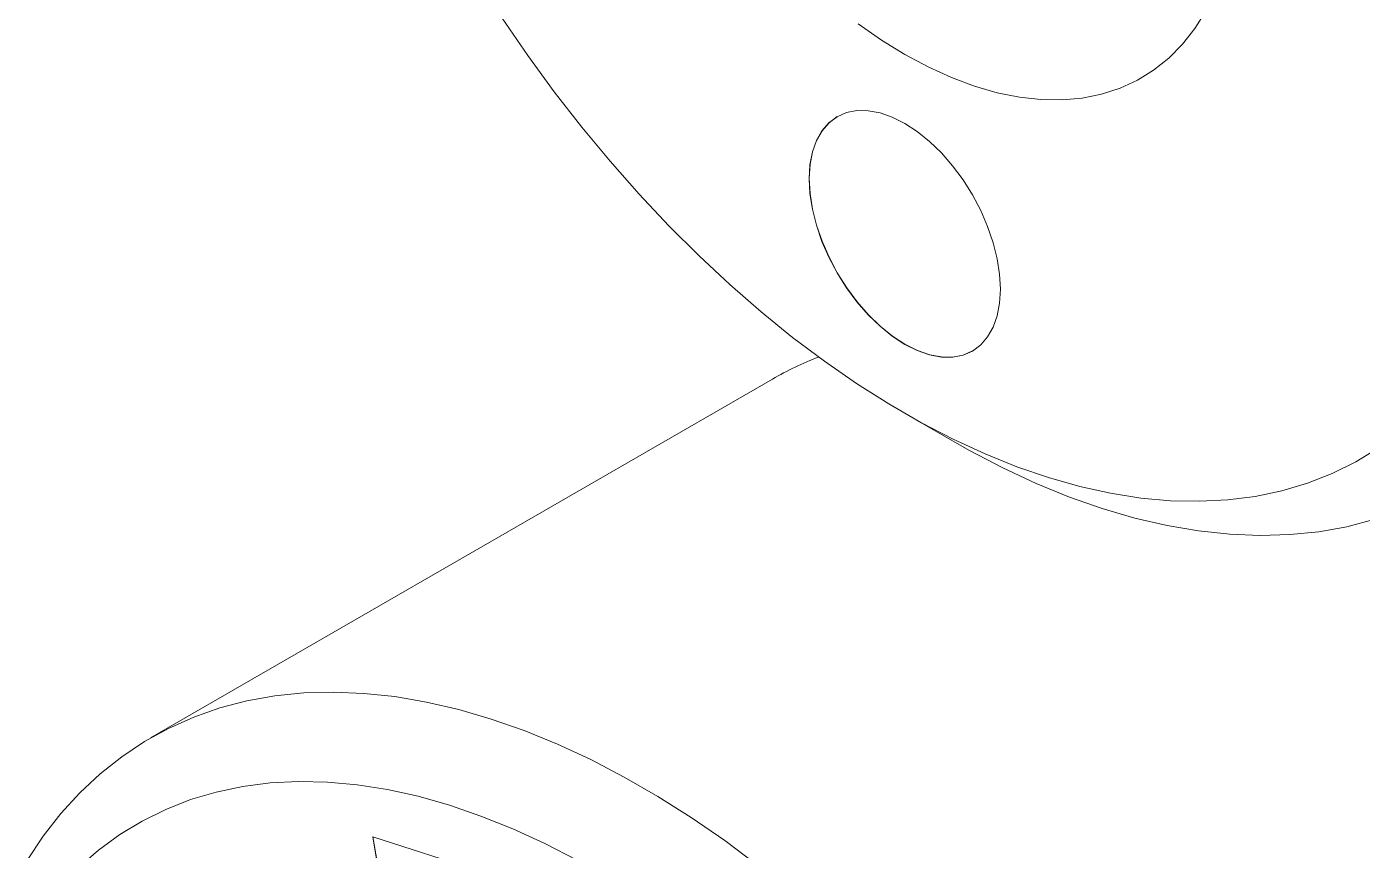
# Model space of a CAD drawing. Header units: inches. Extents: x 0.1 to 10.9, y 0.1 to 8.4.
# Drawn here: x 8.7344 to 8.8923, y 6.8276 to 6.925 of the extents above; entities that cross this region are included whole.
import ezdxf

# ---------------------------------------------------------------- set-up
doc = ezdxf.new("R2010")
doc.units = ezdxf.units.IN
doc.header["$MEASUREMENT"] = 0

msp = doc.modelspace()

# ---------------------------------------------------------------- linework, layer by layer
at = {"color": 7, "linetype": 'Continuous', "lineweight": 18}
for p, q in [((8.83026, 6.91435), (8.83024, 6.91434)), ((8.84623, 6.88662), (8.84626, 6.88664)), ((8.82259, 6.88331), (8.74905, 6.84086)), ((8.83822, 6.87926), (8.84388, 6.87599)), ((8.78806, 6.82505), (8.77533, 6.82917)), ((8.77533, 6.82917), (8.78078, 6.79731)), ((8.77536, 6.82916), (8.78081, 6.79733))]:
    msp.add_line(p, q, dxfattribs=at)
at = {"color": 7, "linetype": 'Continuous', "lineweight": 18, "flags": 128}
for points in [[(8.89422, 6.87514), (8.89156, 6.87352), (8.88877, 6.87214), (8.88585, 6.871), (8.88281, 6.8701), (8.87967, 6.86944), (8.87642, 6.86902), (8.87308, 6.86885), (8.86964, 6.86892), (8.86614, 6.86924), (8.86256, 6.8698), (8.85892, 6.8706), (8.85523, 6.87165), (8.8515, 6.87293), (8.84773, 6.87445), (8.84394, 6.8762), (8.84014, 6.87818), (8.83633, 6.88038), (8.83253, 6.88279), (8.82874, 6.88541), (8.82497, 6.88824), (8.82124, 6.89127), (8.81755, 6.89449), (8.81391, 6.89788), (8.81034, 6.90145), (8.80683, 6.90518), (8.8034, 6.90907), (8.80005, 6.91311), (8.7968, 6.91728), (8.79366, 6.92157), (8.79062, 6.92598)], [(8.87383, 6.92684), (8.87253, 6.92478), (8.87106, 6.92291), (8.86944, 6.92127), (8.86766, 6.91985), (8.86574, 6.91866), (8.86369, 6.91771), (8.86151, 6.91701), (8.85922, 6.91654), (8.85683, 6.91633), (8.85434, 6.91636), (8.85178, 6.91665), (8.84915, 6.91718), (8.84647, 6.91796), (8.84375, 6.91897), (8.841, 6.92023), (8.83824, 6.92171)], [(8.83824, 6.92171), (8.83547, 6.92341), (8.83272, 6.92534)], [(8.84955, 6.89395), (8.84945, 6.89571), (8.84916, 6.89755), (8.84869, 6.89944), (8.84803, 6.90135), (8.84721, 6.90325), (8.84624, 6.9051), (8.84512, 6.90687), (8.84389, 6.90853), (8.84257, 6.91005), (8.84116, 6.91141), (8.83971, 6.91258), (8.83824, 6.91354), (8.83676, 6.91428), (8.83531, 6.91479), (8.83391, 6.91505), (8.83258, 6.91506), (8.83135, 6.91482), (8.83024, 6.91434), (8.82926, 6.91361), (8.82844, 6.91267), (8.82778, 6.91151), (8.82731, 6.91017), (8.82702, 6.90866), (8.82692, 6.90701), (8.82702, 6.90525), (8.82731, 6.90341), (8.82778, 6.90151), (8.82844, 6.8996), (8.82926, 6.89771), (8.83024, 6.89586), (8.83135, 6.89409), (8.83258, 6.89243), (8.83391, 6.89091), (8.83531, 6.88955), (8.83676, 6.88838), (8.83824, 6.88741), (8.83971, 6.88667), (8.84116, 6.88617), (8.84257, 6.88591), (8.84389, 6.8859), (8.84512, 6.88614), (8.84624, 6.88662), (8.84721, 6.88734), (8.84803, 6.88829), (8.84869, 6.88945), (8.84916, 6.89079), (8.84945, 6.8923), (8.84955, 6.89395)], [(8.83026, 6.91435), (8.83026, 6.91435), (8.82929, 6.91363), (8.82847, 6.91268), (8.82781, 6.91153), (8.82734, 6.91019), (8.82705, 6.90868), (8.82695, 6.90703), (8.82705, 6.90527), (8.82734, 6.90342), (8.82781, 6.90153), (8.82847, 6.89962), (8.82929, 6.89772), (8.83026, 6.89588), (8.83138, 6.89411), (8.83261, 6.89245), (8.83393, 6.89092), (8.83534, 6.88957), (8.83679, 6.88839), (8.83826, 6.88743), (8.83974, 6.88669), (8.84119, 6.88619), (8.84259, 6.88593), (8.84392, 6.88592), (8.84515, 6.88615), (8.84626, 6.88664)], [(8.89369, 6.86669), (8.89049, 6.86585), (8.88717, 6.86526), (8.88375, 6.86491), (8.88024, 6.86481), (8.87665, 6.86495), (8.87298, 6.86535), (8.86924, 6.86599), (8.86544, 6.86687), (8.86159, 6.868), (8.8577, 6.86936), (8.85378, 6.87097), (8.84983, 6.8728), (8.84587, 6.87487), (8.84388, 6.87599)], [(8.73442, 6.82634), (8.73635, 6.82923), (8.73844, 6.83191), (8.74069, 6.83438), (8.7431, 6.83663), (8.74565, 6.83865), (8.74835, 6.84044), (8.75119, 6.842), (8.75416, 6.84333), (8.75725, 6.84441), (8.76045, 6.84525), (8.76377, 6.84584), (8.76719, 6.84619), (8.7707, 6.84629), (8.77429, 6.84614), (8.77796, 6.84575), (8.7817, 6.84511), (8.7855, 6.84423), (8.78935, 6.8431), (8.79324, 6.84174), (8.79716, 6.84013), (8.80111, 6.8383), (8.80507, 6.83623), (8.80903, 6.83394), (8.81299, 6.83144), (8.81694, 6.82872), (8.82086, 6.82579)], [(8.74052, 6.82552), (8.74289, 6.82759), (8.74541, 6.82943), (8.74807, 6.83104), (8.75086, 6.83242), (8.75378, 6.83357), (8.75681, 6.83447), (8.75996, 6.83513), (8.76321, 6.83555), (8.76655, 6.83572), (8.76998, 6.83565), (8.77349, 6.83533), (8.77707, 6.83477), (8.78071, 6.83396), (8.7844, 6.83292), (8.78813, 6.83163), (8.7919, 6.83011), (8.79568, 6.82837), (8.79949, 6.82639)]]:
    msp.add_lwpolyline(points, dxfattribs=at)
at = {"color": 7, "linetype": 'Continuous', "lineweight": 18}
msp.add_arc((8.84208, 6.84952), 0.03901, 111.0864, 119.9759, dxfattribs=at)

doc.saveas('drawing.dxf')
